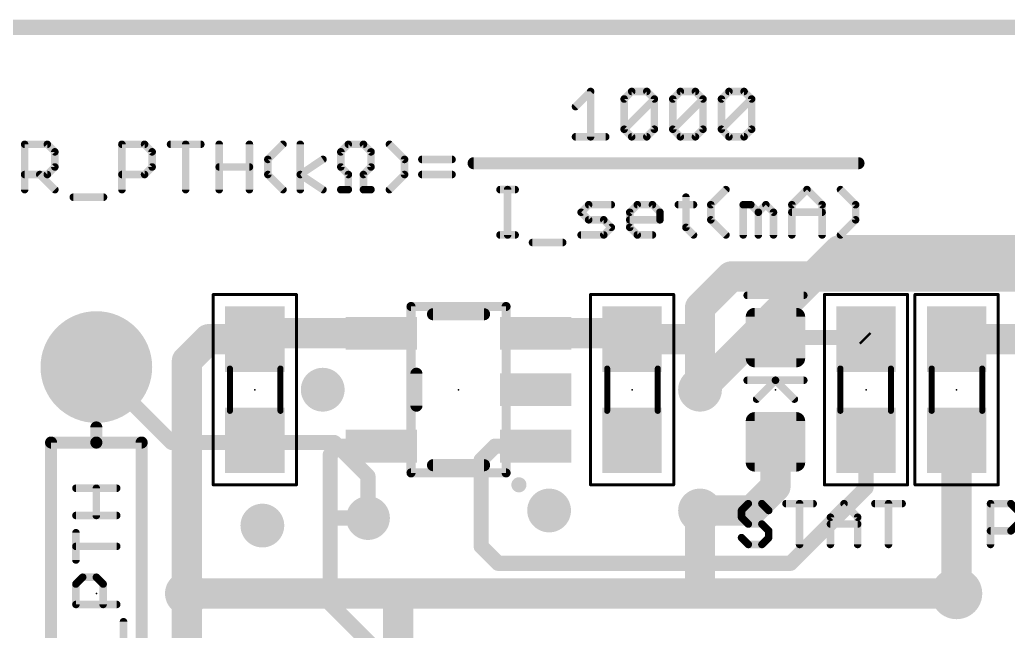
# Model space of a CAD drawing. Extents: x -33 to 74, y -21 to 38.
# Drawn here: x 1.25 to 17.89, y 27.94 to 38.23 of the extents above; entities that cross this region are included whole.
import ezdxf

# ---------------------------------------------------------------- set-up
doc = ezdxf.new("R2010")
doc.units = 0
for name, color, linetype in [('1', 12, 'CONTINUOUS'), ('16', 132, 'CONTINUOUS'), ('17', 110, 'CONTINUOUS'), ('18', 110, 'CONTINUOUS'), ('20', 53, 'CONTINUOUS'), ('21', 41, 'CONTINUOUS'), ('23', 53, 'CONTINUOUS'), ('39', 12, 'CONTINUOUS'), ('51', 53, 'CONTINUOUS')]:
    doc.layers.add(name, color=color, linetype=linetype)

# ---------------------------------------------------------------- blocks, each defined once
blk = doc.blocks.new('RECT')
blk.add_solid([(-0.5, -0.5), (0.5, -0.5), (-0.5, 0.5), (0.5, 0.5)])
blk = doc.blocks.new('RECT160000X160000R30')
at = {"const_width": 0.15}
blk.add_lwpolyline([(0.425, -0.35), (0.425, 0.35, 0.4142), (0.35, 0.425), (-0.35, 0.425, 0.4142), (-0.425, 0.35), (-0.425, -0.35, 0.4142), (-0.35, -0.425), (0.35, -0.425, 0.4142)], format="xyb", close=True, dxfattribs=at)
blk.add_solid([(-0.3754, -0.3754), (0.3754, -0.3754), (-0.3754, 0.3754), (0.3754, 0.3754)])
blk = doc.blocks.new('ROUNDP')
at = {"const_width": 0.5}
blk.add_lwpolyline([(0, -0.25, 1), (0, 0.25, 1), (0, -0.25)], format="xyb", dxfattribs=at)
blk = doc.blocks.new('ROUNDV')
at = {"const_width": 0.5}
blk.add_lwpolyline([(0, -0.25, 1), (0, 0.25, 1), (0, -0.25)], format="xyb", dxfattribs=at)

msp = doc.modelspace()

# ---------------------------------------------------------------- linework, layer by layer
at = {"layer": '1'}
for points, const_width in [([(0, 38.1), (31.75, 38.1)], 0.254), ([(13.2236, 33.909), (12.7, 33.3854)], 0.508), ([(20.32, 33.909), (13.2236, 33.909)], 0.508), ([(12.7, 33.3854), (12.7, 32.854)], 0.508), ([(4.064, 32.4892), (4.4288, 32.854)], 0.508), ([(4.4288, 32.854), (5.207, 32.854)], 0.508), ([(7.3359, 32.954), (5.207, 32.954)], 0.508), ([(5.207, 32.954), (5.207, 32.854)], 0.508), ([(9.9361, 32.954), (11.557, 32.954)], 0.508), ([(11.557, 32.954), (11.557, 32.854)], 0.508), ([(12.7, 32.854), (11.557, 32.854)], 0.508), ([(12.7, 32.004), (12.7, 32.854)], 0.508), ([(17.018, 32.854), (18.542, 32.854)], 0.508), ([(13.97, 32.881), (15.467, 32.881)], 0.254), ([(15.467, 32.881), (15.494, 32.854)], 0.254), ([(4.064, 28.575), (4.064, 32.4892)], 0.508), ([(13.97, 30.3736), (13.97, 31.127)], 0.508), ([(15.494, 31.154), (15.494, 30.353)], 0.254), ([(17.018, 28.575), (17.018, 31.154)], 0.508), ([(6.6201, 31.054), (6.477, 30.9109)], 0.254), ([(7.3359, 31.054), (6.6201, 31.054)], 0.254), ([(9.017, 30.823), (9.248, 31.054)], 0.254), ([(9.248, 31.054), (9.9361, 31.054)], 0.254), ([(6.477, 30.9109), (6.477, 29.845)], 0.254), ([(9.017, 29.367), (9.017, 30.823)], 0.254), ([(13.5684, 29.972), (13.97, 30.3736)], 0.508), ([(15.494, 30.353), (14.224, 29.083)], 0.254), ([(12.7, 29.972), (13.5684, 29.972)], 0.508), ([(6.477, 29.845), (6.477, 28.4044)], 0.254), ([(7.112, 29.845), (6.477, 29.845)], 0.254), ([(9.301, 29.083), (9.017, 29.367)], 0.254), ([(14.224, 29.083), (9.301, 29.083)], 0.254), ([(4.064, 27.432), (4.064, 28.575)], 0.508), ([(6.477, 28.4044), (7.1954, 27.686)], 0.254)]:
    msp.add_lwpolyline(points, dxfattribs=dict(at, const_width=const_width))
for points, const_width in [([(13.2236, 34.036, 1), (13.2236, 33.782)], 0.254), ([(13.3134, 33.8192, 1), (13.1338, 33.9988)], 0.254), ([(12.827, 33.3854, 1), (12.573, 33.3854)], 0.254), ([(12.6102, 33.4752, 1), (12.7898, 33.2956)], 0.254), ([(4.4288, 32.981, 1), (4.4288, 32.727)], 0.254), ([(4.5186, 32.7642, 1), (4.339, 32.9438)], 0.254), ([(5.207, 33.081, 1), (5.207, 32.827)], 0.254), ([(5.334, 32.954, 1), (5.08, 32.954)], 0.254), ([(5.207, 32.727, 1), (5.207, 32.981)], 0.254), ([(7.3359, 32.827, 1), (7.3359, 33.081)], 0.254), ([(9.9361, 33.081, 1), (9.9361, 32.827)], 0.254), ([(11.684, 32.954, 1), (11.43, 32.954)], 0.254), ([(11.557, 32.981, 1), (11.557, 32.727)], 0.254), ([(11.557, 32.827, 1), (11.557, 33.081)], 0.254), ([(12.827, 32.854, 1), (12.573, 32.854)], 0.254), ([(12.7, 32.727, 1), (12.7, 32.981)], 0.254), ([(17.018, 32.981, 1), (17.018, 32.727)], 0.254), ([(5.08, 32.854, 1), (5.334, 32.854)], 0.254), ([(11.43, 32.854, 1), (11.684, 32.854)], 0.254), ([(12.573, 32.854, 1), (12.827, 32.854)], 0.254), ([(13.97, 32.9445, 1), (13.97, 32.8175)], 0.127), ([(15.5119, 32.9259, 1), (15.4221, 32.8361)], 0.127), ([(15.4491, 32.8091, 1), (15.5389, 32.8989)], 0.127), ([(15.467, 32.8175, 1), (15.467, 32.9445)], 0.127), ([(4.191, 32.4892, 1), (3.937, 32.4892)], 0.254), ([(3.9742, 32.579, 1), (4.1538, 32.3994)], 0.254), ([(12.573, 32.004, 1), (12.827, 32.004)], 0.254), ([(14.097, 31.127, 1), (13.843, 31.127)], 0.254), ([(15.5575, 31.154, 1), (15.4305, 31.154)], 0.127), ([(17.145, 31.154, 1), (16.891, 31.154)], 0.254), ([(6.6201, 31.1175, 1), (6.6201, 30.9905)], 0.127), ([(6.665, 31.0091, 1), (6.5752, 31.0989)], 0.127), ([(7.3359, 30.9905, 1), (7.3359, 31.1175)], 0.127), ([(9.248, 31.1175, 1), (9.248, 30.9905)], 0.127), ([(9.2929, 31.0091, 1), (9.2031, 31.0989)], 0.127), ([(9.9361, 30.9905, 1), (9.9361, 31.1175)], 0.127), ([(6.5405, 30.9109, 1), (6.4135, 30.9109)], 0.127), ([(6.4321, 30.9558, 1), (6.5219, 30.866)], 0.127), ([(9.0805, 30.823, 1), (8.9535, 30.823)], 0.127), ([(8.9721, 30.8679, 1), (9.0619, 30.7781)], 0.127), ([(14.0598, 30.2838, 1), (13.8802, 30.4634)], 0.254), ([(13.843, 30.3736, 1), (14.097, 30.3736)], 0.254), ([(15.5389, 30.3081, 1), (15.4491, 30.3979)], 0.127), ([(15.4305, 30.353, 1), (15.5575, 30.353)], 0.127), ([(12.7, 30.099, 1), (12.7, 29.845)], 0.254), ([(13.4786, 30.0618, 1), (13.6582, 29.8822)], 0.254), ([(13.5684, 29.845, 1), (13.5684, 30.099)], 0.254), ([(6.5405, 29.845, 1), (6.4135, 29.845)], 0.127), ([(6.477, 29.9085, 1), (6.477, 29.7815)], 0.127), ([(7.112, 29.7815, 1), (7.112, 29.9085)], 0.127), ([(6.4135, 29.845, 1), (6.5405, 29.845)], 0.127), ([(9.0619, 29.4119, 1), (8.9721, 29.3221)], 0.127), ([(8.9535, 29.367, 1), (9.0805, 29.367)], 0.127), ([(9.301, 29.1465, 1), (9.301, 29.0195)], 0.127), ([(9.2561, 29.0381, 1), (9.3459, 29.1279)], 0.127), ([(14.1791, 29.1279, 1), (14.2689, 29.0381)], 0.127), ([(14.224, 29.0195, 1), (14.224, 29.1465)], 0.127), ([(4.191, 28.575, 1), (3.937, 28.575)], 0.254), ([(3.937, 28.575, 1), (4.191, 28.575)], 0.254), ([(16.891, 28.575, 1), (17.145, 28.575)], 0.254), ([(6.5219, 28.4493, 1), (6.4321, 28.3595)], 0.127), ([(6.4135, 28.4044, 1), (6.5405, 28.4044)], 0.127)]:
    msp.add_lwpolyline(points, format="xyb", dxfattribs=dict(at, const_width=const_width))
at = {"layer": '16'}
for points, const_width in [([(0, 38.1), (31.75, 38.1)], 0.254), ([(15.046, 34.35), (12.7, 32.004)], 0.508), ([(21.209, 34.35), (15.046, 34.35)], 0.508), ([(2.54, 32.385), (3.81, 31.115)], 0.254), ([(3.81, 31.115), (6.544, 31.115)], 0.254), ([(6.544, 31.115), (7.112, 30.547)], 0.254), ([(7.112, 30.547), (7.112, 29.845)], 0.254), ([(12.7, 28.575), (12.7, 29.972)], 0.508), ([(4.064, 28.575), (7.62, 28.575)], 0.508), ([(7.62, 28.575), (12.7, 28.575)], 0.508), ([(7.62, 8.5143), (7.62, 28.575)], 0.508), ([(12.7, 28.575), (17.018, 28.575)], 0.508)]:
    msp.add_lwpolyline(points, dxfattribs=dict(at, const_width=const_width))
for points, const_width in [([(15.046, 34.477, 1), (15.046, 34.223)], 0.254), ([(15.1358, 34.2602, 1), (14.9562, 34.4398)], 0.254), ([(2.5849, 32.4299, 1), (2.4951, 32.3401)], 0.127), ([(12.6102, 32.0938, 1), (12.7898, 31.9142)], 0.254), ([(3.81, 31.1785, 1), (3.81, 31.0515)], 0.127), ([(3.7651, 31.0701, 1), (3.8549, 31.1599)], 0.127), ([(6.5889, 31.1599, 1), (6.4991, 31.0701)], 0.127), ([(6.544, 31.0515, 1), (6.544, 31.1785)], 0.127), ([(7.1755, 30.547, 1), (7.0485, 30.547)], 0.127), ([(7.0671, 30.5021, 1), (7.1569, 30.5919)], 0.127), ([(12.827, 29.972, 1), (12.573, 29.972)], 0.254), ([(7.0485, 29.845, 1), (7.1755, 29.845)], 0.127), ([(4.064, 28.702, 1), (4.064, 28.448)], 0.254), ([(7.62, 28.702, 1), (7.62, 28.448)], 0.254), ([(7.747, 28.575, 1), (7.493, 28.575)], 0.254), ([(7.62, 28.448, 1), (7.62, 28.702)], 0.254), ([(12.7, 28.702, 1), (12.7, 28.448)], 0.254), ([(12.7, 28.448, 1), (12.7, 28.702)], 0.254), ([(17.018, 28.448, 1), (17.018, 28.702)], 0.254), ([(12.573, 28.575, 1), (12.827, 28.575)], 0.254)]:
    msp.add_lwpolyline(points, format="xyb", dxfattribs=dict(at, const_width=const_width))
at = {"layer": '20', "const_width": 0.2032}
msp.add_lwpolyline([(31.75, 38.1), (0, 38.1)], dxfattribs=at)
at = {"layer": '21'}
for points, const_width in [([(10.6045, 36.7669), (10.8587, 37.0211)], 0.127), ([(10.8587, 37.0211), (10.8587, 36.2585)], 0.127), ([(11.4231, 36.894), (11.5502, 37.0211)], 0.127), ([(11.4231, 36.3856), (11.4231, 36.894)], 0.127), ([(11.4231, 36.3856), (11.9315, 36.894)], 0.127), ([(11.5502, 37.0211), (11.8044, 37.0211)], 0.127), ([(11.8044, 37.0211), (11.9315, 36.894)], 0.127), ([(11.9315, 36.894), (11.9315, 36.3856)], 0.127), ([(12.2417, 36.894), (12.3688, 37.0211)], 0.127), ([(12.2417, 36.3856), (12.2417, 36.894)], 0.127), ([(12.2417, 36.3856), (12.7501, 36.894)], 0.127), ([(12.3688, 37.0211), (12.623, 37.0211)], 0.127), ([(12.623, 37.0211), (12.7501, 36.894)], 0.127), ([(12.7501, 36.894), (12.7501, 36.3856)], 0.127), ([(13.0602, 36.894), (13.1873, 37.0211)], 0.127), ([(13.0602, 36.3856), (13.0602, 36.894)], 0.127), ([(13.0602, 36.3856), (13.5687, 36.894)], 0.127), ([(13.1873, 37.0211), (13.4416, 37.0211)], 0.127), ([(13.4416, 37.0211), (13.5687, 36.894)], 0.127), ([(13.5687, 36.894), (13.5687, 36.3856)], 0.127), ([(11.5502, 36.2585), (11.4231, 36.3856)], 0.127), ([(11.9315, 36.3856), (11.8044, 36.2585)], 0.127), ([(12.3688, 36.2585), (12.2417, 36.3856)], 0.127), ([(12.7501, 36.3856), (12.623, 36.2585)], 0.127), ([(13.1873, 36.2585), (13.0602, 36.3856)], 0.127), ([(13.5687, 36.3856), (13.4416, 36.2585)], 0.127), ([(10.6045, 36.2585), (11.1129, 36.2585)], 0.127), ([(11.8044, 36.2585), (11.5502, 36.2585)], 0.127), ([(12.623, 36.2585), (12.3688, 36.2585)], 0.127), ([(13.4416, 36.2585), (13.1873, 36.2585)], 0.127), ([(1.3335, 35.3695), (1.3335, 36.1322)], 0.127), ([(1.3335, 36.1322), (1.7148, 36.1322)], 0.127), ([(1.7148, 36.1322), (1.8419, 36.005)], 0.127), ([(2.9707, 35.3695), (2.9707, 36.1322)], 0.127), ([(2.9707, 36.1322), (3.352, 36.1322)], 0.127), ([(3.352, 36.1322), (3.4791, 36.005)], 0.127), ([(3.7892, 36.1322), (4.2977, 36.1322)], 0.127), ([(4.0434, 35.3695), (4.0434, 36.1322)], 0.127), ([(4.6078, 35.3695), (4.6078, 36.1322)], 0.127), ([(5.1162, 36.1322), (5.1162, 35.3695)], 0.127), ([(5.4264, 35.8779), (5.6806, 36.1322)], 0.127), ([(5.9721, 35.3695), (5.9721, 36.1322)], 0.127), ([(6.6543, 36.005), (6.7814, 36.1322)], 0.127), ([(6.7814, 36.1322), (7.0356, 36.1322)], 0.127), ([(7.0356, 36.1322), (7.1627, 36.005)], 0.127), ([(7.7271, 35.8779), (7.4728, 36.1322)], 0.127), ([(1.8419, 36.005), (1.8419, 35.7508)], 0.127), ([(3.4791, 36.005), (3.4791, 35.7508)], 0.127), ([(5.4264, 35.6237), (5.4264, 35.8779)], 0.127), ([(5.9721, 35.6237), (6.3534, 35.8779)], 0.127), ([(6.6543, 35.7508), (6.6543, 36.005)], 0.127), ([(7.1627, 36.005), (7.1627, 35.7508)], 0.127), ([(7.7271, 35.6237), (7.7271, 35.8779)], 0.127), ([(8.0186, 35.8779), (8.527, 35.8779)], 0.127), ([(1.8419, 35.7508), (1.7148, 35.6237)], 0.127), ([(3.4791, 35.7508), (3.352, 35.6237)], 0.127), ([(4.6078, 35.7508), (5.1162, 35.7508)], 0.127), ([(6.7814, 35.6237), (6.6543, 35.7508)], 0.127), ([(7.1627, 35.7508), (7.0356, 35.6237)], 0.127), ([(8.89, 35.814), (15.367, 35.814)], 0.2032), ([(1.7148, 35.6237), (1.3335, 35.6237)], 0.127), ([(1.5877, 35.6237), (1.8419, 35.3695)], 0.127), ([(3.352, 35.6237), (2.9707, 35.6237)], 0.127), ([(5.6806, 35.3695), (5.4264, 35.6237)], 0.127), ([(6.3534, 35.3695), (5.9721, 35.6237)], 0.127), ([(6.7814, 35.3695), (6.7814, 35.6237)], 0.127), ([(7.0356, 35.6237), (7.0356, 35.3695)], 0.127), ([(7.4728, 35.3695), (7.7271, 35.6237)], 0.127), ([(8.0186, 35.6237), (8.527, 35.6237)], 0.127), ([(2.1521, 35.2424), (2.6605, 35.2424)], 0.127), ([(6.6543, 35.3695), (6.7814, 35.3695)], 0.127), ([(7.0356, 35.3695), (7.1627, 35.3695)], 0.127), ([(9.3345, 35.3702), (9.5887, 35.3702)], 0.127), ([(9.4616, 34.6075), (9.4616, 35.3702)], 0.127), ([(12.4631, 35.243), (12.4631, 34.7346)], 0.127), ([(12.8817, 35.1159), (13.1359, 35.3702)], 0.127), ([(14.246, 35.1159), (14.5002, 35.3702)], 0.127), ([(14.5002, 35.3702), (14.7544, 35.1159)], 0.127), ([(15.3188, 35.1159), (15.0645, 35.3702)], 0.127), ([(10.6988, 34.9888), (10.8259, 35.1159)], 0.127), ([(10.8259, 35.1159), (11.2072, 35.1159)], 0.127), ([(11.5174, 34.9888), (11.6445, 35.1159)], 0.127), ([(11.6445, 35.1159), (11.8987, 35.1159)], 0.127), ([(11.8987, 35.1159), (12.0258, 34.9888)], 0.127), ([(12.336, 35.1159), (12.5902, 35.1159)], 0.127), ([(12.8817, 34.8617), (12.8817, 35.1159)], 0.127), ([(13.4274, 34.6075), (13.4274, 35.1159)], 0.127), ([(13.4274, 35.1159), (13.5545, 35.1159)], 0.127), ([(13.5545, 35.1159), (13.6816, 34.9888)], 0.127), ([(13.6816, 34.9888), (13.8087, 35.1159)], 0.127), ([(13.8087, 35.1159), (13.9358, 34.9888)], 0.127), ([(14.246, 34.6075), (14.246, 35.1159)], 0.127), ([(14.7544, 35.1159), (14.7544, 34.6075)], 0.127), ([(15.3188, 34.8617), (15.3188, 35.1159)], 0.127), ([(10.8259, 34.8617), (10.6988, 34.9888)], 0.127), ([(11.5174, 34.7346), (11.5174, 34.9888)], 0.127), ([(12.0258, 34.9888), (12.0258, 34.8617)], 0.127), ([(13.6816, 34.9888), (13.6816, 34.6075)], 0.127), ([(13.9358, 34.9888), (13.9358, 34.6075)], 0.127), ([(14.246, 34.9888), (14.7544, 34.9888)], 0.127), ([(11.0801, 34.8617), (10.8259, 34.8617)], 0.127), ([(11.2072, 34.7346), (11.0801, 34.8617)], 0.127), ([(11.0801, 34.6075), (11.2072, 34.7346)], 0.127), ([(12.0258, 34.8617), (11.5174, 34.8617)], 0.127), ([(11.6445, 34.6075), (11.5174, 34.7346)], 0.127), ([(12.4631, 34.7346), (12.5902, 34.6075)], 0.127), ([(13.1359, 34.6075), (12.8817, 34.8617)], 0.127), ([(15.0645, 34.6075), (15.3188, 34.8617)], 0.127), ([(9.3345, 34.6075), (9.5887, 34.6075)], 0.127), ([(10.6988, 34.6075), (11.0801, 34.6075)], 0.127), ([(11.8987, 34.6075), (11.6445, 34.6075)], 0.127), ([(9.8802, 34.4804), (10.3887, 34.4804)], 0.127), ([(13.4938, 33.5915), (14.4463, 33.5915)], 0.127), ([(8.2066, 33.274), (9.0654, 33.274)], 0.2032), ([(7.9272, 31.7356), (7.9272, 32.2724)], 0.2032), ([(2.54, 31.115), (2.54, 31.369)], 0.2032), ([(1.778, 26.035), (1.778, 31.115)], 0.2032), ([(1.778, 31.115), (2.54, 31.115)], 0.2032), ([(2.54, 31.115), (3.302, 31.115)], 0.2032), ([(3.302, 31.115), (3.302, 26.035)], 0.2032), ([(9.0654, 30.734), (8.2066, 30.734)], 0.2032), ([(2.1965, 30.3457), (2.8829, 30.3457)], 0.127), ([(2.5397, 29.8881), (2.5397, 30.3457)], 0.127), ([(13.5129, 30.0869), (13.3985, 29.9725)], 0.127), ([(13.7417, 30.0869), (13.5129, 30.0869)], 0.127), ([(13.8561, 29.9725), (13.7417, 30.0869)], 0.127), ([(14.1469, 30.0869), (14.6045, 30.0869)], 0.127), ([(14.3757, 29.4005), (14.3757, 30.0869)], 0.127), ([(14.8953, 29.8581), (15.1241, 30.0869)], 0.127), ([(15.1241, 30.0869), (15.3529, 29.8581)], 0.127), ([(15.6437, 30.0869), (16.1013, 30.0869)], 0.127), ([(15.8725, 29.4005), (15.8725, 30.0869)], 0.127), ([(17.5895, 29.4005), (17.5895, 30.0869)], 0.127), ([(17.5895, 30.0869), (17.9327, 30.0869)], 0.127), ([(17.9327, 30.0869), (18.0471, 29.9725)], 0.127), ([(2.8829, 29.8881), (2.1965, 29.8881)], 0.127), ([(13.3985, 29.9725), (13.3985, 29.8581)], 0.127), ([(13.3985, 29.8581), (13.5129, 29.7437)], 0.127), ([(13.5129, 29.7437), (13.7417, 29.7437)], 0.127), ([(13.7417, 29.7437), (13.8561, 29.6293)], 0.127), ([(14.8953, 29.4005), (14.8953, 29.8581)], 0.127), ([(14.8953, 29.7437), (15.3529, 29.7437)], 0.127), ([(15.3529, 29.8581), (15.3529, 29.4005)], 0.127), ([(18.0471, 29.7437), (17.9327, 29.6293)], 0.127), ([(2.1965, 29.1397), (2.1965, 29.5973)], 0.127), ([(13.8561, 29.6293), (13.8561, 29.5149)], 0.127), ([(17.9327, 29.6293), (17.5895, 29.6293)], 0.127), ([(13.5129, 29.4005), (13.3985, 29.5149)], 0.127), ([(13.7417, 29.4005), (13.5129, 29.4005)], 0.127), ([(13.8561, 29.5149), (13.7417, 29.4005)], 0.127), ([(2.8829, 29.3685), (2.1965, 29.3685)], 0.127), ([(2.1965, 28.7345), (2.3109, 28.8489)], 0.127), ([(2.1965, 28.3913), (2.1965, 28.7345)], 0.127), ([(2.3109, 28.8489), (2.5397, 28.8489)], 0.127), ([(2.5397, 28.8489), (2.6541, 28.7345)], 0.127), ([(2.6541, 28.7345), (2.6541, 28.3913)], 0.127), ([(2.8829, 28.3913), (2.1965, 28.3913)], 0.127), ([(2.9973, 27.6429), (2.9973, 28.1005)], 0.127)]:
    msp.add_lwpolyline(points, dxfattribs=dict(at, const_width=const_width))
for points, const_width in [([(10.8905, 37.0211, 1), (10.827, 37.0211)], 0.0635), ([(10.8812, 36.9987, 1), (10.8363, 37.0436)], 0.0635), ([(11.4548, 36.894, 1), (11.3913, 36.894)], 0.0635), ([(11.4006, 36.9165, 1), (11.4455, 36.8716)], 0.0635), ([(11.5502, 37.0529, 1), (11.5502, 36.9894)], 0.0635), ([(11.5726, 36.9987, 1), (11.5277, 37.0436)], 0.0635), ([(11.8269, 37.0436, 1), (11.782, 36.9987)], 0.0635), ([(11.8044, 36.9894, 1), (11.8044, 37.0529)], 0.0635), ([(11.9633, 36.894, 1), (11.8998, 36.894)], 0.0635), ([(11.954, 36.8716, 1), (11.9091, 36.9165)], 0.0635), ([(11.9091, 36.8716, 1), (11.954, 36.9165)], 0.0635), ([(12.2734, 36.894, 1), (12.2099, 36.894)], 0.0635), ([(12.2192, 36.9165, 1), (12.2641, 36.8716)], 0.0635), ([(12.3688, 37.0529, 1), (12.3688, 36.9894)], 0.0635), ([(12.3912, 36.9987, 1), (12.3463, 37.0436)], 0.0635), ([(12.6454, 37.0436, 1), (12.6005, 36.9987)], 0.0635), ([(12.623, 36.9894, 1), (12.623, 37.0529)], 0.0635), ([(12.7818, 36.894, 1), (12.7183, 36.894)], 0.0635), ([(12.7725, 36.8716, 1), (12.7276, 36.9165)], 0.0635), ([(12.7276, 36.8716, 1), (12.7725, 36.9165)], 0.0635), ([(13.092, 36.894, 1), (13.0285, 36.894)], 0.0635), ([(13.0378, 36.9165, 1), (13.0827, 36.8716)], 0.0635), ([(13.1873, 37.0529, 1), (13.1873, 36.9894)], 0.0635), ([(13.2098, 36.9987, 1), (13.1649, 37.0436)], 0.0635), ([(13.464, 37.0436, 1), (13.4191, 36.9987)], 0.0635), ([(13.4416, 36.9894, 1), (13.4416, 37.0529)], 0.0635), ([(13.6004, 36.894, 1), (13.5369, 36.894)], 0.0635), ([(13.5911, 36.8716, 1), (13.5462, 36.9165)], 0.0635), ([(13.5462, 36.8716, 1), (13.5911, 36.9165)], 0.0635), ([(10.582, 36.7894, 1), (10.627, 36.7445)], 0.0635), ([(11.4455, 36.4081, 1), (11.4006, 36.3632)], 0.0635), ([(11.4006, 36.4081, 1), (11.4455, 36.3632)], 0.0635), ([(11.954, 36.3632, 1), (11.9091, 36.4081)], 0.0635), ([(12.2641, 36.4081, 1), (12.2192, 36.3632)], 0.0635), ([(12.2192, 36.4081, 1), (12.2641, 36.3632)], 0.0635), ([(12.7725, 36.3632, 1), (12.7276, 36.4081)], 0.0635), ([(13.0827, 36.4081, 1), (13.0378, 36.3632)], 0.0635), ([(13.0378, 36.4081, 1), (13.0827, 36.3632)], 0.0635), ([(13.5911, 36.3632, 1), (13.5462, 36.4081)], 0.0635), ([(10.6045, 36.2903, 1), (10.6045, 36.2268)], 0.0635), ([(10.827, 36.2585, 1), (10.8905, 36.2585)], 0.0635), ([(11.1129, 36.2268, 1), (11.1129, 36.2903)], 0.0635), ([(11.3913, 36.3856, 1), (11.4548, 36.3856)], 0.0635), ([(11.5502, 36.2903, 1), (11.5502, 36.2268)], 0.0635), ([(11.5277, 36.236, 1), (11.5726, 36.281)], 0.0635), ([(11.782, 36.281, 1), (11.8269, 36.236)], 0.0635), ([(11.8044, 36.2268, 1), (11.8044, 36.2903)], 0.0635), ([(11.8998, 36.3856, 1), (11.9633, 36.3856)], 0.0635), ([(12.2099, 36.3856, 1), (12.2734, 36.3856)], 0.0635), ([(12.3688, 36.2903, 1), (12.3688, 36.2268)], 0.0635), ([(12.3463, 36.236, 1), (12.3912, 36.281)], 0.0635), ([(12.6005, 36.281, 1), (12.6454, 36.236)], 0.0635), ([(12.623, 36.2268, 1), (12.623, 36.2903)], 0.0635), ([(12.7183, 36.3856, 1), (12.7818, 36.3856)], 0.0635), ([(13.0285, 36.3856, 1), (13.092, 36.3856)], 0.0635), ([(13.1873, 36.2903, 1), (13.1873, 36.2268)], 0.0635), ([(13.1649, 36.236, 1), (13.2098, 36.281)], 0.0635), ([(13.4191, 36.281, 1), (13.464, 36.236)], 0.0635), ([(13.4416, 36.2268, 1), (13.4416, 36.2903)], 0.0635), ([(13.5369, 36.3856, 1), (13.6004, 36.3856)], 0.0635), ([(1.3335, 36.1639, 1), (1.3335, 36.1004)], 0.0635), ([(1.3653, 36.1322, 1), (1.3018, 36.1322)], 0.0635), ([(1.7373, 36.1546, 1), (1.6924, 36.1097)], 0.0635), ([(1.7148, 36.1004, 1), (1.7148, 36.1639)], 0.0635), ([(3.0024, 36.1322, 1), (2.9389, 36.1322)], 0.0635), ([(2.9707, 36.1639, 1), (2.9707, 36.1004)], 0.0635), ([(3.3744, 36.1546, 1), (3.3295, 36.1097)], 0.0635), ([(3.352, 36.1004, 1), (3.352, 36.1639)], 0.0635), ([(3.7892, 36.1639, 1), (3.7892, 36.1004)], 0.0635), ([(4.0752, 36.1322, 1), (4.0117, 36.1322)], 0.0635), ([(4.2977, 36.1004, 1), (4.2977, 36.1639)], 0.0635), ([(4.6396, 36.1322, 1), (4.5761, 36.1322)], 0.0635), ([(5.148, 36.1322, 1), (5.0845, 36.1322)], 0.0635), ([(5.7031, 36.1097, 1), (5.6582, 36.1546)], 0.0635), ([(6.0039, 36.1322, 1), (5.9404, 36.1322)], 0.0635), ([(6.7814, 36.1639, 1), (6.7814, 36.1004)], 0.0635), ([(6.8038, 36.1097, 1), (6.7589, 36.1546)], 0.0635), ([(7.058, 36.1546, 1), (7.0131, 36.1097)], 0.0635), ([(7.0356, 36.1004, 1), (7.0356, 36.1639)], 0.0635), ([(7.4953, 36.1546, 1), (7.4504, 36.1097)], 0.0635), ([(1.8737, 36.005, 1), (1.8102, 36.005)], 0.0635), ([(1.8195, 35.9826, 1), (1.8644, 36.0275)], 0.0635), ([(3.5108, 36.005, 1), (3.4473, 36.005)], 0.0635), ([(3.4566, 35.9826, 1), (3.5015, 36.0275)], 0.0635), ([(5.4581, 35.8779, 1), (5.3946, 35.8779)], 0.0635), ([(6.371, 35.8515, 1), (6.3358, 35.9044)], 0.0635), ([(6.686, 36.005, 1), (6.6225, 36.005)], 0.0635), ([(6.6318, 36.0275, 1), (6.6767, 35.9826)], 0.0635), ([(7.1944, 36.005, 1), (7.1309, 36.005)], 0.0635), ([(7.1402, 35.9826, 1), (7.1851, 36.0275)], 0.0635), ([(7.7588, 35.8779, 1), (7.6953, 35.8779)], 0.0635), ([(8.0186, 35.9097, 1), (8.0186, 35.8462)], 0.0635), ([(8.527, 35.8462, 1), (8.527, 35.9097)], 0.0635), ([(1.8102, 35.7508, 1), (1.8737, 35.7508)], 0.0635), ([(1.8644, 35.7284, 1), (1.8195, 35.7733)], 0.0635), ([(3.4473, 35.7508, 1), (3.5108, 35.7508)], 0.0635), ([(3.5015, 35.7284, 1), (3.4566, 35.7733)], 0.0635), ([(4.6078, 35.7826, 1), (4.6078, 35.7191)], 0.0635), ([(5.1162, 35.7191, 1), (5.1162, 35.7826)], 0.0635), ([(5.4039, 35.9004, 1), (5.4488, 35.8555)], 0.0635), ([(6.6225, 35.7508, 1), (6.686, 35.7508)], 0.0635), ([(6.6767, 35.7733, 1), (6.6318, 35.7284)], 0.0635), ([(7.1309, 35.7508, 1), (7.1944, 35.7508)], 0.0635), ([(7.1851, 35.7284, 1), (7.1402, 35.7733)], 0.0635), ([(7.7046, 35.8555, 1), (7.7495, 35.9004)], 0.0635), ([(8.89, 35.8648, 1), (8.89, 35.7632)], 0.1016), ([(15.367, 35.7632, 1), (15.367, 35.8648)], 0.1016), ([(1.3335, 35.6555, 1), (1.3335, 35.592)], 0.0635), ([(1.6102, 35.6462, 1), (1.5653, 35.6013)], 0.0635), ([(1.6924, 35.6462, 1), (1.7373, 35.6013)], 0.0635), ([(1.7148, 35.592, 1), (1.7148, 35.6555)], 0.0635), ([(2.9707, 35.6555, 1), (2.9707, 35.592)], 0.0635), ([(3.3295, 35.6462, 1), (3.3744, 35.6013)], 0.0635), ([(3.352, 35.592, 1), (3.352, 35.6555)], 0.0635), ([(5.3946, 35.6237, 1), (5.4581, 35.6237)], 0.0635), ([(5.4488, 35.6462, 1), (5.4039, 35.6013)], 0.0635), ([(5.9897, 35.6501, 1), (5.9545, 35.5973)], 0.0635), ([(5.9545, 35.6501, 1), (5.9897, 35.5973)], 0.0635), ([(6.8131, 35.6237, 1), (6.7496, 35.6237)], 0.0635), ([(6.7589, 35.6013, 1), (6.8038, 35.6462)], 0.0635), ([(7.0673, 35.6237, 1), (7.0038, 35.6237)], 0.0635), ([(7.0131, 35.6462, 1), (7.058, 35.6013)], 0.0635), ([(7.6953, 35.6237, 1), (7.7588, 35.6237)], 0.0635), ([(7.7495, 35.6013, 1), (7.7046, 35.6462)], 0.0635), ([(8.0186, 35.6555, 1), (8.0186, 35.592)], 0.0635), ([(8.527, 35.592, 1), (8.527, 35.6555)], 0.0635), ([(1.3018, 35.3695, 1), (1.3653, 35.3695)], 0.0635), ([(1.8195, 35.347, 1), (1.8644, 35.392)], 0.0635), ([(2.1521, 35.2741, 1), (2.1521, 35.2106)], 0.0635), ([(2.6605, 35.2106, 1), (2.6605, 35.2741)], 0.0635), ([(2.9389, 35.3695, 1), (3.0024, 35.3695)], 0.0635), ([(4.0117, 35.3695, 1), (4.0752, 35.3695)], 0.0635), ([(4.5761, 35.3695, 1), (4.6396, 35.3695)], 0.0635), ([(5.0845, 35.3695, 1), (5.148, 35.3695)], 0.0635), ([(5.6582, 35.347, 1), (5.7031, 35.392)], 0.0635), ([(5.9404, 35.3695, 1), (6.0039, 35.3695)], 0.0635), ([(6.3358, 35.3431, 1), (6.371, 35.3959)], 0.0635), ([(6.6543, 35.4013, 1), (6.6543, 35.3377)], 0.0635), ([(6.7496, 35.3695, 1), (6.8131, 35.3695)], 0.0635), ([(6.7814, 35.3377, 1), (6.7814, 35.4013)], 0.0635), ([(7.0356, 35.4013, 1), (7.0356, 35.3377)], 0.0635), ([(7.0038, 35.3695, 1), (7.0673, 35.3695)], 0.0635), ([(7.1627, 35.3377, 1), (7.1627, 35.4013)], 0.0635), ([(7.4504, 35.392, 1), (7.4953, 35.347)], 0.0635), ([(9.3345, 35.4019, 1), (9.3345, 35.3384)], 0.0635), ([(9.4934, 35.3702, 1), (9.4299, 35.3702)], 0.0635), ([(9.5887, 35.3384, 1), (9.5887, 35.4019)], 0.0635), ([(12.4948, 35.243, 1), (12.4313, 35.243)], 0.0635), ([(13.1583, 35.3477, 1), (13.1134, 35.3926)], 0.0635), ([(14.5226, 35.3926, 1), (14.4777, 35.3477)], 0.0635), ([(14.5226, 35.3477, 1), (14.4777, 35.3926)], 0.0635), ([(15.087, 35.3926, 1), (15.0421, 35.3477)], 0.0635), ([(10.8259, 35.1477, 1), (10.8259, 35.0842)], 0.0635), ([(10.8484, 35.0935, 1), (10.8035, 35.1384)], 0.0635), ([(11.2072, 35.0842, 1), (11.2072, 35.1477)], 0.0635), ([(11.6445, 35.1477, 1), (11.6445, 35.0842)], 0.0635), ([(11.6669, 35.0935, 1), (11.622, 35.1384)], 0.0635), ([(11.9212, 35.1384, 1), (11.8762, 35.0935)], 0.0635), ([(11.8987, 35.0842, 1), (11.8987, 35.1477)], 0.0635), ([(12.336, 35.1477, 1), (12.336, 35.0842)], 0.0635), ([(12.5902, 35.0842, 1), (12.5902, 35.1477)], 0.0635), ([(12.9134, 35.1159, 1), (12.8499, 35.1159)], 0.0635), ([(12.8592, 35.1384, 1), (12.9041, 35.0935)], 0.0635), ([(13.4274, 35.1477, 1), (13.4274, 35.0842)], 0.0635), ([(13.4591, 35.1159, 1), (13.3956, 35.1159)], 0.0635), ([(13.5769, 35.1384, 1), (13.532, 35.0935)], 0.0635), ([(13.5545, 35.0842, 1), (13.5545, 35.1477)], 0.0635), ([(13.8312, 35.1384, 1), (13.7863, 35.0935)], 0.0635), ([(13.8312, 35.0935, 1), (13.7863, 35.1384)], 0.0635), ([(14.2777, 35.1159, 1), (14.2142, 35.1159)], 0.0635), ([(14.2235, 35.1384, 1), (14.2684, 35.0935)], 0.0635), ([(14.7862, 35.1159, 1), (14.7227, 35.1159)], 0.0635), ([(14.732, 35.0935, 1), (14.7769, 35.1384)], 0.0635), ([(15.3505, 35.1159, 1), (15.287, 35.1159)], 0.0635), ([(15.2963, 35.0935, 1), (15.3412, 35.1384)], 0.0635), ([(10.7212, 35.0113, 1), (10.6763, 34.9664)], 0.0635), ([(10.6763, 35.0113, 1), (10.7212, 34.9664)], 0.0635), ([(11.5491, 34.9888, 1), (11.4856, 34.9888)], 0.0635), ([(11.4949, 35.0113, 1), (11.5398, 34.9664)], 0.0635), ([(12.0576, 34.9888, 1), (11.9941, 34.9888)], 0.0635), ([(12.0034, 34.9664, 1), (12.0483, 35.0113)], 0.0635), ([(13.7134, 34.9888, 1), (13.6499, 34.9888)], 0.0635), ([(13.6592, 35.0113, 1), (13.7041, 34.9664)], 0.0635), ([(13.6592, 34.9664, 1), (13.7041, 35.0113)], 0.0635), ([(13.9676, 34.9888, 1), (13.9041, 34.9888)], 0.0635), ([(13.9134, 34.9664, 1), (13.9583, 35.0113)], 0.0635), ([(14.246, 35.0206, 1), (14.246, 34.9571)], 0.0635), ([(14.7544, 34.9571, 1), (14.7544, 35.0206)], 0.0635), ([(10.8259, 34.8935, 1), (10.8259, 34.83)], 0.0635), ([(10.8035, 34.8393, 1), (10.8484, 34.8842)], 0.0635), ([(11.1026, 34.8842, 1), (11.0577, 34.8393)], 0.0635), ([(11.0801, 34.83, 1), (11.0801, 34.8935)], 0.0635), ([(11.2297, 34.7122, 1), (11.1848, 34.7571)], 0.0635), ([(11.1848, 34.7122, 1), (11.2297, 34.7571)], 0.0635), ([(11.5174, 34.8935, 1), (11.5174, 34.83)], 0.0635), ([(11.5398, 34.7571, 1), (11.4949, 34.7122)], 0.0635), ([(11.9941, 34.8617, 1), (12.0576, 34.8617)], 0.0635), ([(12.0258, 34.83, 1), (12.0258, 34.8935)], 0.0635), ([(12.4855, 34.7571, 1), (12.4406, 34.7122)], 0.0635), ([(12.9041, 34.8842, 1), (12.8592, 34.8393)], 0.0635), ([(12.8499, 34.8617, 1), (12.9134, 34.8617)], 0.0635), ([(15.287, 34.8617, 1), (15.3505, 34.8617)], 0.0635), ([(15.3412, 34.8393, 1), (15.2963, 34.8842)], 0.0635), ([(9.3345, 34.6393, 1), (9.3345, 34.5757)], 0.0635), ([(9.4299, 34.6075, 1), (9.4934, 34.6075)], 0.0635), ([(9.5887, 34.5757, 1), (9.5887, 34.6393)], 0.0635), ([(10.6988, 34.6393, 1), (10.6988, 34.5757)], 0.0635), ([(11.0577, 34.63, 1), (11.1026, 34.585)], 0.0635), ([(11.0801, 34.5757, 1), (11.0801, 34.6393)], 0.0635), ([(11.4856, 34.7346, 1), (11.5491, 34.7346)], 0.0635), ([(11.6445, 34.6393, 1), (11.6445, 34.5757)], 0.0635), ([(11.622, 34.585, 1), (11.6669, 34.63)], 0.0635), ([(11.8987, 34.5757, 1), (11.8987, 34.6393)], 0.0635), ([(12.4313, 34.7346, 1), (12.4948, 34.7346)], 0.0635), ([(12.5677, 34.585, 1), (12.6126, 34.63)], 0.0635), ([(13.1134, 34.585, 1), (13.1583, 34.63)], 0.0635), ([(13.3956, 34.6075, 1), (13.4591, 34.6075)], 0.0635), ([(13.6499, 34.6075, 1), (13.7134, 34.6075)], 0.0635), ([(13.9041, 34.6075, 1), (13.9676, 34.6075)], 0.0635), ([(14.2142, 34.6075, 1), (14.2777, 34.6075)], 0.0635), ([(14.7227, 34.6075, 1), (14.7862, 34.6075)], 0.0635), ([(15.0421, 34.63, 1), (15.087, 34.585)], 0.0635), ([(9.8802, 34.5121, 1), (9.8802, 34.4486)], 0.0635), ([(10.3887, 34.4486, 1), (10.3887, 34.5121)], 0.0635), ([(13.4938, 33.6233, 1), (13.4938, 33.5598)], 0.0635), ([(14.4463, 33.5598, 1), (14.4463, 33.6233)], 0.0635), ([(8.2066, 33.3248, 1), (8.2066, 33.2232)], 0.1016), ([(9.0654, 33.2232, 1), (9.0654, 33.3248)], 0.1016), ([(7.978, 32.2724, 1), (7.8764, 32.2724)], 0.1016), ([(7.8764, 31.7356, 1), (7.978, 31.7356)], 0.1016), ([(2.5908, 31.369, 1), (2.4892, 31.369)], 0.1016), ([(1.8288, 31.115, 1), (1.7272, 31.115)], 0.1016), ([(1.778, 31.1658, 1), (1.778, 31.0642)], 0.1016), ([(2.54, 31.1658, 1), (2.54, 31.0642)], 0.1016), ([(2.4892, 31.115, 1), (2.5908, 31.115)], 0.1016), ([(2.54, 31.0642, 1), (2.54, 31.1658)], 0.1016), ([(3.3528, 31.115, 1), (3.2512, 31.115)], 0.1016), ([(3.302, 31.0642, 1), (3.302, 31.1658)], 0.1016), ([(8.2066, 30.7848, 1), (8.2066, 30.6832)], 0.1016), ([(9.0654, 30.6832, 1), (9.0654, 30.7848)], 0.1016), ([(9.652, 30.3403, 1), (9.652, 30.4673, 1), (9.652, 30.3403)], 0.127), ([(2.1965, 30.3775, 1), (2.1965, 30.314)], 0.0635), ([(2.5715, 30.3457, 1), (2.508, 30.3457)], 0.0635), ([(2.8829, 30.314, 1), (2.8829, 30.3775)], 0.0635), ([(13.5129, 30.1186, 1), (13.5129, 30.0551)], 0.0635), ([(13.5353, 30.0644, 1), (13.4904, 30.1093)], 0.0635), ([(13.7641, 30.1093, 1), (13.7192, 30.0644)], 0.0635), ([(13.7417, 30.0551, 1), (13.7417, 30.1186)], 0.0635), ([(14.1469, 30.1186, 1), (14.1469, 30.0551)], 0.0635), ([(14.4075, 30.0869, 1), (14.344, 30.0869)], 0.0635), ([(14.6045, 30.0551, 1), (14.6045, 30.1186)], 0.0635), ([(15.1466, 30.1093, 1), (15.1017, 30.0644)], 0.0635), ([(15.1466, 30.0644, 1), (15.1017, 30.1093)], 0.0635), ([(15.6437, 30.1186, 1), (15.6437, 30.0551)], 0.0635), ([(15.9043, 30.0869, 1), (15.8408, 30.0869)], 0.0635), ([(16.1013, 30.0551, 1), (16.1013, 30.1186)], 0.0635), ([(17.5895, 30.1186, 1), (17.5895, 30.0551)], 0.0635), ([(17.6212, 30.0869, 1), (17.5578, 30.0869)], 0.0635), ([(17.9551, 30.1093, 1), (17.9102, 30.0644)], 0.0635), ([(2.1965, 29.9199, 1), (2.1965, 29.8564)], 0.0635), ([(2.8829, 29.8564, 1), (2.8829, 29.9199)], 0.0635), ([(13.4303, 29.9725, 1), (13.3667, 29.9725)], 0.0635), ([(13.376, 29.9949, 1), (13.421, 29.95)], 0.0635), ([(13.8336, 29.95, 1), (13.8785, 29.9949)], 0.0635), ([(2.508, 29.8881, 1), (2.5715, 29.8881)], 0.0635), ([(13.3667, 29.8581, 1), (13.4303, 29.8581)], 0.0635), ([(13.421, 29.8805, 1), (13.376, 29.8356)], 0.0635), ([(13.5129, 29.7754, 1), (13.5129, 29.7119)], 0.0635), ([(13.4904, 29.7212, 1), (13.5353, 29.7661)], 0.0635), ([(13.7641, 29.7661, 1), (13.7192, 29.7212)], 0.0635), ([(13.7417, 29.7119, 1), (13.7417, 29.7754)], 0.0635), ([(14.8953, 29.7754, 1), (14.8953, 29.7119)], 0.0635), ([(14.9271, 29.8581, 1), (14.8636, 29.8581)], 0.0635), ([(14.8729, 29.8805, 1), (14.9178, 29.8356)], 0.0635), ([(15.3847, 29.8581, 1), (15.3212, 29.8581)], 0.0635), ([(15.3305, 29.8356, 1), (15.3754, 29.8805)], 0.0635), ([(15.3529, 29.7119, 1), (15.3529, 29.7754)], 0.0635), ([(2.2283, 29.5973, 1), (2.1648, 29.5973)], 0.0635), ([(13.8878, 29.6293, 1), (13.8243, 29.6293)], 0.0635), ([(13.8336, 29.6068, 1), (13.8785, 29.6517)], 0.0635), ([(17.5895, 29.661, 1), (17.5895, 29.5975)], 0.0635), ([(17.9102, 29.6517, 1), (17.9551, 29.6068)], 0.0635), ([(13.421, 29.5373, 1), (13.376, 29.4924)], 0.0635), ([(13.5129, 29.4322, 1), (13.5129, 29.3688)], 0.0635), ([(13.4904, 29.378, 1), (13.5353, 29.423)], 0.0635), ([(13.7192, 29.423, 1), (13.7641, 29.378)], 0.0635), ([(13.7417, 29.3688, 1), (13.7417, 29.4322)], 0.0635), ([(13.8243, 29.5149, 1), (13.8878, 29.5149)], 0.0635), ([(13.8785, 29.4924, 1), (13.8336, 29.5373)], 0.0635), ([(2.1965, 29.4003, 1), (2.1965, 29.3368)], 0.0635), ([(2.8829, 29.3368, 1), (2.8829, 29.4003)], 0.0635), ([(14.344, 29.4005, 1), (14.4075, 29.4005)], 0.0635), ([(14.8636, 29.4005, 1), (14.9271, 29.4005)], 0.0635), ([(15.3212, 29.4005, 1), (15.3847, 29.4005)], 0.0635), ([(15.8408, 29.4005, 1), (15.9043, 29.4005)], 0.0635), ([(17.5578, 29.4005, 1), (17.6212, 29.4005)], 0.0635), ([(2.1648, 29.1397, 1), (2.2283, 29.1397)], 0.0635), ([(2.2283, 28.7345, 1), (2.1648, 28.7345)], 0.0635), ([(2.1741, 28.7569, 1), (2.219, 28.712)], 0.0635), ([(2.3109, 28.8806, 1), (2.3109, 28.8171)], 0.0635), ([(2.3334, 28.8264, 1), (2.2885, 28.8713)], 0.0635), ([(2.5622, 28.8713, 1), (2.5173, 28.8264)], 0.0635), ([(2.5397, 28.8171, 1), (2.5397, 28.8806)], 0.0635), ([(2.6859, 28.7345, 1), (2.6224, 28.7345)], 0.0635), ([(2.6317, 28.712, 1), (2.6766, 28.7569)], 0.0635), ([(2.1965, 28.423, 1), (2.1965, 28.3595)], 0.0635), ([(2.8829, 28.3595, 1), (2.8829, 28.423)], 0.0635), ([(2.1648, 28.3913, 1), (2.2283, 28.3913)], 0.0635), ([(2.6224, 28.3913, 1), (2.6859, 28.3913)], 0.0635), ([(3.029, 28.1005, 1), (2.9655, 28.1005)], 0.0635)]:
    msp.add_lwpolyline(points, format="xyb", dxfattribs=dict(at, const_width=const_width))
at = {"layer": '23'}
for p in [(5.207, 32.004), (8.636, 32.004), (11.557, 32.004), (13.97, 32.004), (15.494, 32.004), (17.018, 32.004), (2.54, 28.575)]:
    msp.add_point(p, dxfattribs=at)
at = {"layer": '39', "const_width": 0.0508}
for points in [[(4.507, 30.404), (4.507, 33.604)], [(4.507, 33.604), (5.907, 33.604)], [(5.907, 33.604), (5.907, 30.404)], [(10.857, 30.404), (10.857, 33.604)], [(10.857, 33.604), (12.257, 33.604)], [(12.257, 33.604), (12.257, 30.404)], [(14.794, 30.404), (14.794, 33.604)], [(14.794, 33.604), (16.194, 33.604)], [(16.194, 33.604), (16.194, 30.404)], [(16.318, 30.404), (16.318, 33.604)], [(16.318, 33.604), (17.718, 33.604)], [(17.718, 33.604), (17.718, 30.404)], [(5.907, 30.404), (4.507, 30.404)], [(12.257, 30.404), (10.857, 30.404)], [(16.194, 30.404), (14.794, 30.404)], [(17.718, 30.404), (16.318, 30.404)]]:
    msp.add_lwpolyline(points, dxfattribs=at)
at = {"layer": '39', "const_width": 0.0254}
for points in [[(4.5197, 33.604, 1), (4.4943, 33.604)], [(4.507, 33.6167, 1), (4.507, 33.5913)], [(5.9197, 33.604, 1), (5.8943, 33.604)], [(5.907, 33.5913, 1), (5.907, 33.6167)], [(10.8697, 33.604, 1), (10.8443, 33.604)], [(10.857, 33.6167, 1), (10.857, 33.5913)], [(12.2697, 33.604, 1), (12.2443, 33.604)], [(12.257, 33.5913, 1), (12.257, 33.6167)], [(14.8067, 33.604, 1), (14.7813, 33.604)], [(14.794, 33.6167, 1), (14.794, 33.5913)], [(16.2067, 33.604, 1), (16.1813, 33.604)], [(16.194, 33.5913, 1), (16.194, 33.6167)], [(16.3307, 33.604, 1), (16.3053, 33.604)], [(16.318, 33.6167, 1), (16.318, 33.5913)], [(17.7307, 33.604, 1), (17.7053, 33.604)], [(17.718, 33.5913, 1), (17.718, 33.6167)], [(4.507, 30.4167, 1), (4.507, 30.3913)], [(4.4943, 30.404, 1), (4.5197, 30.404)], [(5.8943, 30.404, 1), (5.9197, 30.404)], [(5.907, 30.3913, 1), (5.907, 30.4167)], [(10.857, 30.4167, 1), (10.857, 30.3913)], [(10.8443, 30.404, 1), (10.8697, 30.404)], [(12.2443, 30.404, 1), (12.2697, 30.404)], [(12.257, 30.3913, 1), (12.257, 30.4167)], [(14.794, 30.4167, 1), (14.794, 30.3913)], [(14.7813, 30.404, 1), (14.8067, 30.404)], [(16.1813, 30.404, 1), (16.2067, 30.404)], [(16.194, 30.3913, 1), (16.194, 30.4167)], [(16.318, 30.4167, 1), (16.318, 30.3913)], [(16.3053, 30.404, 1), (16.3307, 30.404)], [(17.7053, 30.404, 1), (17.7307, 30.404)], [(17.718, 30.3913, 1), (17.718, 30.4167)]]:
    msp.add_lwpolyline(points, format="xyb", dxfattribs=at)
at = {"layer": '51'}
for points, const_width in [([(7.836, 30.604), (7.836, 33.404)], 0.1524), ([(7.836, 33.404), (9.436, 33.404)], 0.1524), ([(9.436, 33.404), (9.436, 30.604)], 0.1524), ([(4.788, 32.36), (4.788, 31.648)], 0.1016), ([(5.639, 32.36), (5.639, 31.648)], 0.1016), ([(11.138, 32.36), (11.138, 31.648)], 0.1016), ([(11.989, 32.36), (11.989, 31.648)], 0.1016), ([(15.062, 31.648), (15.062, 32.36)], 0.1016), ([(15.913, 31.648), (15.913, 32.36)], 0.1016), ([(16.599, 32.36), (16.599, 31.648)], 0.1016), ([(17.45, 32.36), (17.45, 31.648)], 0.1016), ([(13.4938, 32.1628), (13.97, 32.1628)], 0.127), ([(13.97, 32.1628), (13.6525, 31.8453)], 0.127), ([(13.97, 32.1628), (14.4463, 32.1628)], 0.127), ([(13.97, 32.1628), (14.2875, 31.8453)], 0.127), ([(7.836, 30.604), (9.436, 30.604)], 0.1524)]:
    msp.add_lwpolyline(points, dxfattribs=dict(at, const_width=const_width))
for points, const_width in [([(7.8741, 33.404, 1), (7.7979, 33.404)], 0.0762), ([(7.836, 33.4421, 1), (7.836, 33.3659)], 0.0762), ([(9.4741, 33.404, 1), (9.3979, 33.404)], 0.0762), ([(9.436, 33.3659, 1), (9.436, 33.4421)], 0.0762), ([(4.8134, 32.36, 1), (4.7626, 32.36)], 0.0508), ([(5.6644, 32.36, 1), (5.6136, 32.36)], 0.0508), ([(11.1634, 32.36, 1), (11.1126, 32.36)], 0.0508), ([(12.0144, 32.36, 1), (11.9636, 32.36)], 0.0508), ([(15.0874, 32.36, 1), (15.0366, 32.36)], 0.0508), ([(15.9384, 32.36, 1), (15.8876, 32.36)], 0.0508), ([(16.6244, 32.36, 1), (16.5736, 32.36)], 0.0508), ([(17.4754, 32.36, 1), (17.4246, 32.36)], 0.0508), ([(13.4938, 32.1945, 1), (13.4938, 32.131)], 0.0635), ([(13.97, 32.1945, 1), (13.97, 32.131)], 0.0635), ([(13.9925, 32.1852, 1), (13.9475, 32.1403)], 0.0635), ([(13.9925, 32.1403, 1), (13.9475, 32.1852)], 0.0635), ([(13.97, 32.131, 1), (13.97, 32.1945)], 0.0635), ([(14.4463, 32.131, 1), (14.4463, 32.1945)], 0.0635), ([(13.63, 31.8677, 1), (13.675, 31.8228)], 0.0635), ([(14.265, 31.8228, 1), (14.31, 31.8677)], 0.0635), ([(4.7626, 31.648, 1), (4.8134, 31.648)], 0.0508), ([(5.6136, 31.648, 1), (5.6644, 31.648)], 0.0508), ([(11.1126, 31.648, 1), (11.1634, 31.648)], 0.0508), ([(11.9636, 31.648, 1), (12.0144, 31.648)], 0.0508), ([(15.0366, 31.648, 1), (15.0874, 31.648)], 0.0508), ([(15.8876, 31.648, 1), (15.9384, 31.648)], 0.0508), ([(16.5736, 31.648, 1), (16.6244, 31.648)], 0.0508), ([(17.4246, 31.648, 1), (17.4754, 31.648)], 0.0508), ([(7.836, 30.6421, 1), (7.836, 30.5659)], 0.0762), ([(7.7979, 30.604, 1), (7.8741, 30.604)], 0.0762), ([(9.3979, 30.604, 1), (9.4741, 30.604)], 0.0762), ([(9.436, 30.5659, 1), (9.436, 30.6421)], 0.0762)]:
    msp.add_lwpolyline(points, format="xyb", dxfattribs=dict(at, const_width=const_width))

# ---------------------------------------------------------------- block references
at = {"layer": '1', "xscale": 1.1}
for p, rotation in [((5.207, 32.854), 270), ((11.557, 32.854), 270), ((15.494, 32.854), 90), ((17.018, 32.854), 270), ((5.207, 31.154), 270), ((11.557, 31.154), 270), ((15.494, 31.154), 90), ((17.018, 31.154), 270)]:
    msp.add_blockref('RECT', p, dxfattribs=dict(at, rotation=rotation))
at = {"layer": '1'}
for p in [(13.97, 32.881), (13.97, 31.127)]:
    msp.add_blockref('RECT160000X160000R30', p, dxfattribs=at)
at = {"layer": '1', "xscale": 0.55, "yscale": 1.2, "rotation": 90}
for p in [(7.3359, 32.954), (9.9361, 32.954), (9.9361, 32.004), (7.3359, 31.054), (9.9361, 31.054)]:
    msp.add_blockref('RECT', p, dxfattribs=at)
at = {"layer": '17', "xscale": 1.8796, "yscale": 1.8796, "rotation": 90}
msp.add_blockref('ROUNDP', (2.54, 32.385), dxfattribs=at)
msp.add_blockref('ROUNDP', (2.54, 32.385), dxfattribs=at)
at = {"layer": '18'}
for p, xscale, yscale in [((6.35, 32.004), 0.7366, 0.7366), ((6.35, 32.004), 0.7366, 0.7366), ((12.7, 32.004), 0.7366, 0.7366), ((12.7, 32.004), 0.7366, 0.7366), ((10.16, 29.972), 0.7366, 0.7366), ((10.16, 29.972), 0.7366, 0.7366), ((12.7, 29.972), 0.7366, 0.7366), ((12.7, 29.972), 0.7366, 0.7366), ((7.112, 29.845), 0.7366, 0.7366), ((7.112, 29.845), 0.7366, 0.7366), ((5.334, 29.718), 0.7366, 0.7366), ((5.334, 29.718), 0.7366, 0.7366), ((17.018, 28.575), 0.8636, 0.8636), ((17.018, 28.575), 0.8636, 0.8636), ((4.064, 28.575), 0.7366, 0.7366), ((4.064, 28.575), 0.7366, 0.7366)]:
    msp.add_blockref('ROUNDV', p, dxfattribs=dict(at, xscale=xscale, yscale=yscale))
at = {"layer": '51'}
for p, xscale, yscale, rotation in [((7.461, 32.954), 0.5, 0.65, 90), ((9.811, 32.954), 0.5, 0.65, 90), ((5.2121, 32.5922), 0.5001, 0.95, 270), ((11.5621, 32.5922), 0.5001, 0.95, 270), ((15.4889, 32.5843), 0.5001, 0.95, 90), ((17.0231, 32.5922), 0.5001, 0.95, 270), ((9.811, 32.004), 0.5, 0.65, 90), ((5.2121, 31.4238), 0.5001, 0.95, 270), ((11.5621, 31.4238), 0.5001, 0.95, 270), ((15.4889, 31.4159), 0.5001, 0.95, 90), ((17.0231, 31.4238), 0.5001, 0.95, 270), ((7.461, 31.054), 0.5, 0.65, 90), ((9.811, 31.054), 0.5, 0.65, 90)]:
    msp.add_blockref('RECT', p, dxfattribs=dict(at, xscale=xscale, yscale=yscale, rotation=rotation))

doc.saveas('drawing.dxf')
